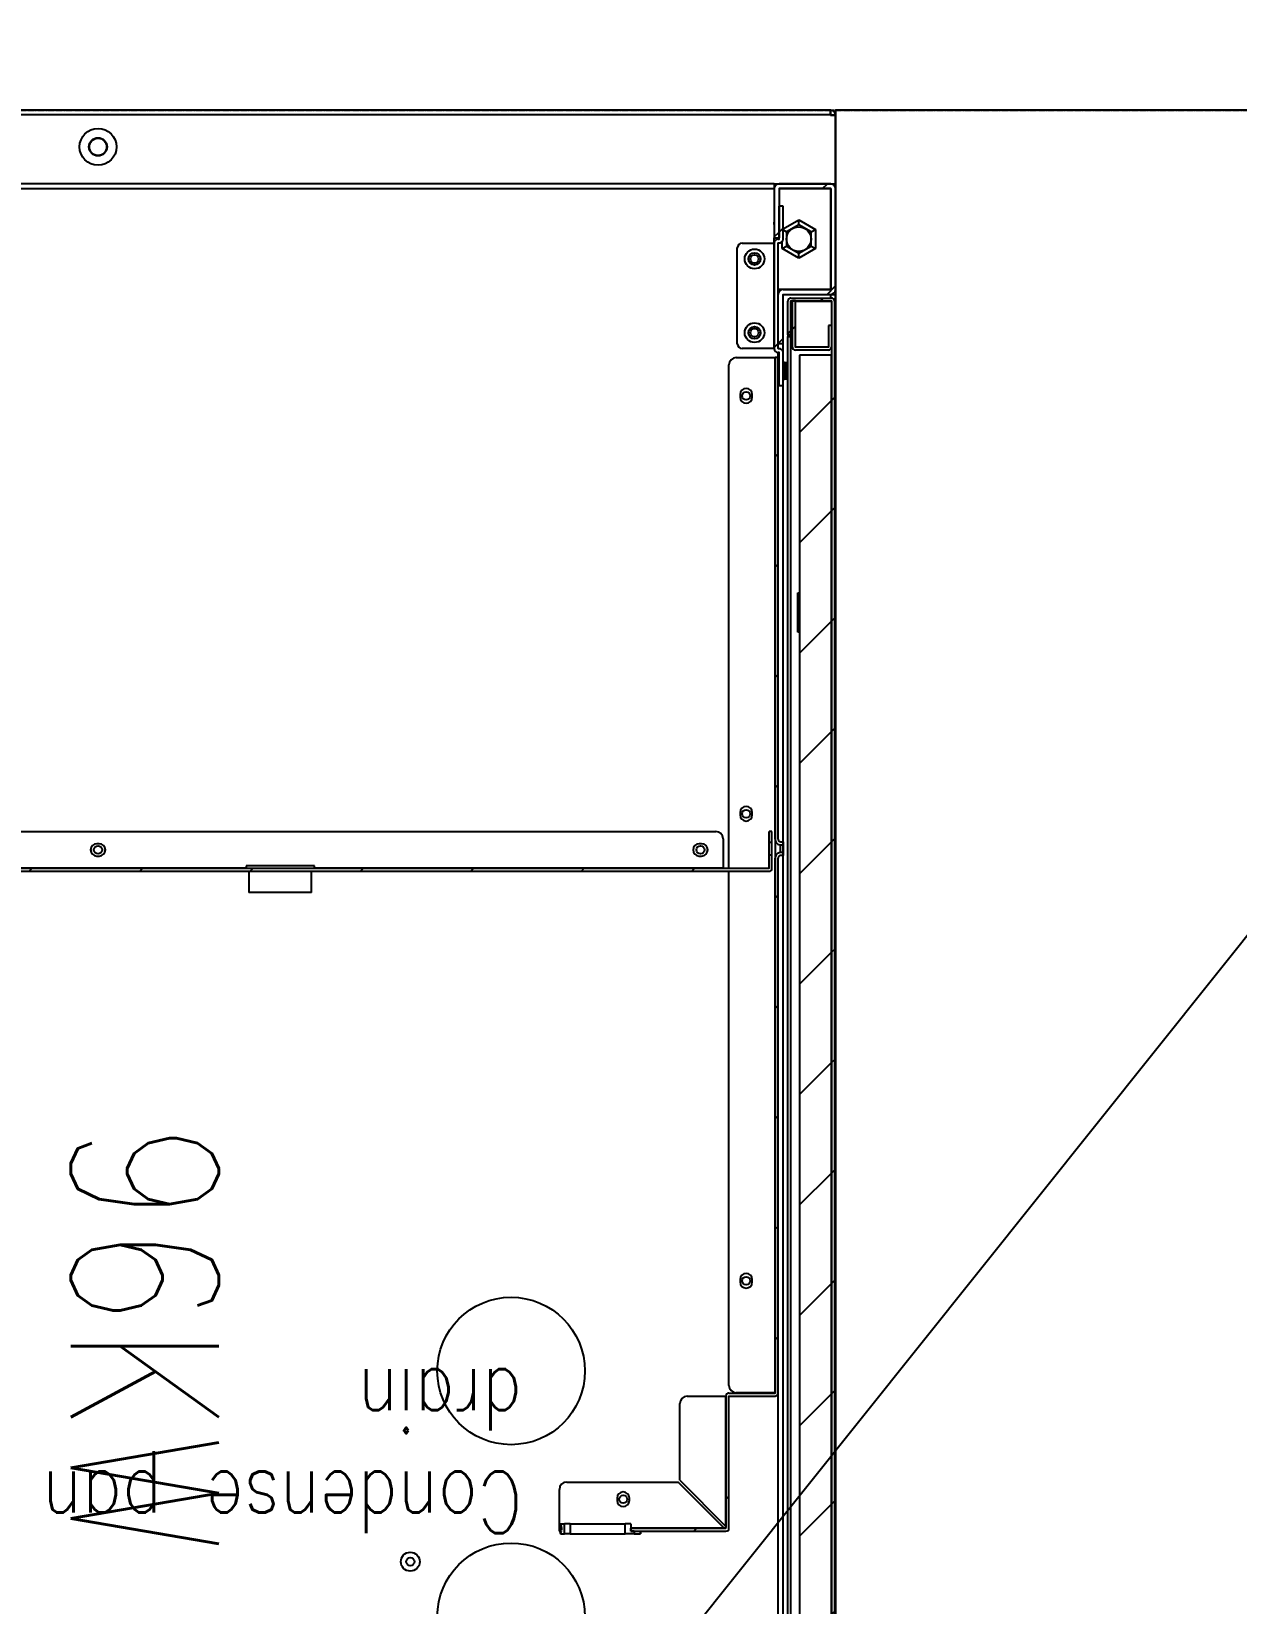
# Model space of a CAD drawing. Extents: x 225000 to 2157367, y 208400 to 840900.
# Drawn here: x 506479 to 506969, y 420795 to 421434 of the extents above; entities that cross this region are included whole.
import ezdxf
from ezdxf.enums import TextEntityAlignment as Align

# ---------------------------------------------------------------- set-up
doc = ezdxf.new("R2010")
doc.units = 0
doc.header["$LTSCALE"] = 10
doc.linetypes.add('XFDC20$0$HIDDEN2', pattern=[0.1875, 0.125, -0.0625])
for name, color, linetype in [('XFDC20$0$A-C-2800 (PH2)', 195, 'XFDC20$0$HIDDEN2'), ('XFM2P20L-DC$0$M-DUCT-TEXT-Line', 3, 'Continuous'), ('XFM2Q20-DC$0$EQUIP', 22, 'Continuous'), ('XFM2Q20-DC$0$RACK-DC1-600X1200', 6, 'Continuous')]:
    doc.layers.add(name, color=color, linetype=linetype)
doc.styles.add('Data Center Layout_L20$0$ATS', font='monotxt', dxfattribs={"bigfont": 'BIGFONT'})
doc.styles.add('XFM2P20L-DC$0$aa-txt', font='simplex.shx', dxfattribs={"width": 0.8, "bigfont": 'CHINA.shx'})
doc.styles.add('XFM2Q20-DC$0$XOL30-HVAC-EQ-L194205$0$Standard', font='txt.shx', dxfattribs={"width": 0.8, "bigfont": 'chineset.shx'})
doc.dimstyles.new('XFM2P20L-DC$0$adim-100', dxfattribs={"dimscale": 100, "dimtxt": 0.25, "dimasz": 2.5, "dimexe": 0.1, "dimexo": 0.5, "dimgap": 0.15, "dimtad": 0, "dimdec": 4, "dimdsep": 46, "dimtxsty": 'XFM2P20L-DC$0$aa-txt', "dimcen": 2.5, "dimclrd": 256, "dimclre": 256, "dimclrt": 256, "dimadec": 0, "dimazin": 0, "dimtfac": 1, "dimtdec": 4, "dimtmove": 0, "dimatfit": 3, "dimfxl": 1, "dimtolj": 1, "dimtzin": 0, "dimarcsym": 0})
pattern_1 = [(225, (543042.673, 161847.996), (22.45064, -22.45064), [])]

# ---------------------------------------------------------------- blocks, each defined once
blk = doc.blocks.new('Data Center Layout_L20')
at = {"style": 'Data Center Layout_L20$0$ATS', "width": 0.5}
blk.add_text('Phase 2', height=1600, dxfattribs=at).set_placement((505375.59, 220902.31), align=Align.MIDDLE_CENTER)
blk = doc.blocks.new('XFDC20')
at = {"layer": 'XFDC20$0$A-C-2800 (PH2)', "ltscale": 0.3}
blk.add_line((498925.59, 221402.31), (511825.59, 221402.31), dxfattribs=at)
blk = doc.blocks.new('XFM2Q20-DC$0$RC-96 KW')
at = {"layer": 'XFM2Q20-DC$0$EQUIP'}
h = blk.add_hatch(dxfattribs=at)
h.set_pattern_fill('ANSI31', color=256, scale=10, angle=180, style=0)
h.set_pattern_definition(pattern_1)
edge = h.paths.add_edge_path(flags=0)
edge.add_line((539387.24, 161113.58), (539387.24, 161072.6))
edge.add_arc((539387.23, 161072.6), 0.01, 270, 360, ccw=False)
edge.add_line((539387.23, 161072.59), (539367.85, 161072.59))
edge.add_arc((539367.85, 161070.58), 2.01, 450, 540)
edge.add_line((539365.84, 161070.58), (539365.84, 161050.59))
edge.add_line((539365.84, 161050.59), (539367.84, 161050.59))
edge.add_line((539367.84, 161050.59), (539367.84, 161070.58))
edge.add_arc((539367.85, 161070.58), 0.01, 450, 540, ccw=False)
edge.add_line((539367.85, 161070.59), (539387.23, 161070.59))
edge.add_arc((539387.23, 161072.6), 2.01, 270, 360)
edge.add_line((539389.24, 161072.6), (539389.24, 161113.58))
edge.add_arc((539387.23, 161113.58), 2.01, 360, 450)
edge.add_line((539387.23, 161115.59), (539366.25, 161115.59))
edge.add_arc((539366.25, 161113.58), 2.01, 450, 540)
edge.add_line((539364.24, 161113.58), (539364.24, 161099.94))
edge.add_spline(control_points=[(539364.24, 161099.94), (539364.24, 161099.86), (539364.25, 161099.78), (539364.25, 161099.7), (539364.26, 161099.48), (539364.25, 161099.26), (539364.24, 161099.04)], knot_values=[0.006519, 0.006519, 0.006519, 0.006519, 0.006757, 0.006757, 0.006757, 0.007417, 0.007417, 0.007417, 0.007417], weights=[1, 1, 1, 1, 1, 1, 1], degree=3, periodic=0)
edge.add_line((539364.24, 161099.04), (539364.24, 161093.59))
edge.add_line((539364.24, 161093.59), (539366.24, 161093.59))
edge.add_line((539366.24, 161093.59), (539366.24, 161113.58))
edge.add_arc((539366.25, 161113.58), 0.01, 450, 540, ccw=False)
edge.add_line((539366.25, 161113.59), (539387.23, 161113.59))
edge.add_arc((539387.23, 161113.58), 0.01, 360, 450, ccw=False)
h = blk.add_hatch(dxfattribs=at)
h.set_pattern_fill('ANSI31', color=256, scale=10, angle=180, style=0)
h.set_pattern_definition(pattern_1)
edge = h.paths.add_edge_path(flags=0)
edge.add_arc((539366.23, 161046.88), 1.61, 360, 450)
edge.add_line((539366.23, 161048.49), (539365.85, 161048.49))
edge.add_arc((539365.85, 161048.5), 0.01, 180, 270, ccw=False)
edge.add_line((539365.84, 161048.5), (539365.84, 161091.48))
edge.add_arc((539365.85, 161091.48), 0.01, 450, 540, ccw=False)
edge.add_line((539365.85, 161091.49), (539366.23, 161091.49))
edge.add_arc((539366.23, 161093.1), 1.61, 270, 360)
edge.add_line((539367.84, 161093.1), (539367.84, 161106.49))
edge.add_line((539367.84, 161106.49), (539366.24, 161106.49))
edge.add_line((539366.24, 161106.49), (539366.24, 161093.1))
edge.add_arc((539366.23, 161093.1), 0.01, 270, 360, ccw=False)
edge.add_line((539366.23, 161093.09), (539365.85, 161093.09))
edge.add_arc((539365.85, 161091.48), 1.61, 450, 540)
edge.add_line((539364.24, 161091.48), (539364.24, 161048.5))
edge.add_arc((539365.85, 161048.5), 1.61, 180, 270)
edge.add_line((539365.85, 161046.89), (539366.23, 161046.89))
edge.add_arc((539366.23, 161046.88), 0.01, 360, 450, ccw=False)
edge.add_line((539366.24, 161046.88), (539366.24, 161033.49))
edge.add_line((539366.24, 161033.49), (539367.84, 161033.49))
edge.add_line((539367.84, 161033.49), (539367.84, 161046.88))
h = blk.add_hatch(dxfattribs=at)
h.set_pattern_fill('ANSI31', color=256, scale=10, angle=180, style=0)
h.set_pattern_definition(pattern_1)
edge = h.paths.add_edge_path(flags=0)
edge.add_line((539369.84, 161054.09), (539371.04, 161054.09))
edge.add_line((539371.04, 161054.09), (539371.04, 161067.88))
edge.add_arc((539371.05, 161067.88), 0.01, 450, 540, ccw=False)
edge.add_line((539371.05, 161067.89), (539387.53, 161067.89))
edge.add_arc((539387.53, 161067.88), 0.01, 360, 450, ccw=False)
edge.add_line((539387.54, 161067.88), (539387.54, 160133.3))
edge.add_arc((539387.53, 160133.3), 0.01, 270, 360, ccw=False)
edge.add_line((539387.53, 160133.29), (539371.05, 160133.29))
edge.add_arc((539371.05, 160133.3), 0.01, 180, 270, ccw=False)
edge.add_line((539371.04, 160133.3), (539371.04, 160147.09))
edge.add_line((539371.04, 160147.09), (539369.84, 160147.09))
edge.add_line((539369.84, 160147.09), (539369.84, 160133.3))
edge.add_arc((539371.05, 160133.3), 1.21, 180, 270)
edge.add_line((539371.05, 160132.09), (539387.53, 160132.09))
edge.add_arc((539387.53, 160133.3), 1.21, 270, 360)
edge.add_line((539388.74, 160133.3), (539388.74, 161067.88))
edge.add_arc((539387.53, 161067.88), 1.21, 360, 450)
edge.add_line((539387.53, 161069.09), (539371.05, 161069.09))
edge.add_arc((539371.05, 161067.88), 1.21, 450, 540)
edge.add_line((539369.84, 161067.88), (539369.84, 161054.09))
h = blk.add_hatch(dxfattribs=at)
h.set_pattern_fill('ANSI31', color=256, scale=10, angle=180, style=0)
h.set_pattern_definition(pattern_1)
edge = h.paths.add_edge_path(flags=0)
edge.add_line((539387.54, 161049.1), (539387.54, 161057.89))
edge.add_line((539387.54, 161057.89), (539386.34, 161057.89))
edge.add_line((539386.34, 161057.89), (539386.34, 161049.1))
edge.add_arc((539386.33, 161049.1), 0.01, 270, 360, ccw=False)
edge.add_line((539386.33, 161049.09), (539372.85, 161049.09))
edge.add_arc((539372.85, 161049.1), 0.01, 180, 270, ccw=False)
edge.add_line((539372.84, 161049.1), (539372.84, 161067.89))
edge.add_line((539372.84, 161067.89), (539371.64, 161067.89))
edge.add_line((539371.64, 161067.89), (539371.64, 161049.1))
edge.add_arc((539372.85, 161049.1), 1.21, 180, 270)
edge.add_line((539372.85, 161047.89), (539386.33, 161047.89))
edge.add_arc((539386.33, 161049.1), 1.21, 270, 360)
h = blk.add_hatch(dxfattribs=at)
h.set_pattern_fill('ANSI31', color=256, scale=10, angle=180, style=0)
h.set_pattern_definition(pattern_1)
edge = h.paths.add_edge_path(flags=0)
edge.add_line((539364.64, 161044.88), (539364.64, 160848.92))
edge.add_spline(control_points=[(539364.64, 160848.92), (539364.64, 160848.79), (539364.65, 160848.67), (539364.67, 160848.54), (539364.69, 160848.41), (539364.73, 160848.27), (539364.77, 160848.14), (539364.87, 160847.89), (539365.01, 160847.65), (539365.19, 160847.44), (539365.35, 160847.25), (539365.55, 160847.08), (539365.77, 160846.96), (539365.99, 160846.83), (539366.24, 160846.74), (539366.49, 160846.7), (539366.61, 160846.68), (539366.73, 160846.67), (539366.85, 160846.67)], knot_values=[0.013074, 0.013074, 0.013074, 0.013074, 0.01345, 0.01345, 0.01345, 0.013861, 0.013861, 0.013861, 0.014671, 0.014671, 0.014671, 0.015433, 0.015433, 0.015433, 0.01619, 0.01619, 0.01619, 0.016548, 0.016548, 0.016548, 0.016548], weights=[1, 1, 1, 1, 1, 1, 1, 1, 1, 1, 1, 1, 1, 1, 1, 1, 1, 1, 1], degree=3, periodic=0)
edge.add_line((539366.85, 160846.67), (539367.84, 160846.67))
edge.add_line((539367.84, 160846.67), (539367.84, 160847.9))
edge.add_line((539367.84, 160847.9), (539366.85, 160847.9))
edge.add_spline(control_points=[(539366.85, 160847.9), (539366.83, 160847.9), (539366.81, 160847.9), (539366.79, 160847.9), (539366.67, 160847.91), (539366.56, 160847.93), (539366.45, 160847.98), (539366.35, 160848.02), (539366.25, 160848.09), (539366.17, 160848.16), (539366.08, 160848.24), (539366.01, 160848.34), (539365.96, 160848.44), (539365.9, 160848.54), (539365.86, 160848.65), (539365.85, 160848.76), (539365.84, 160848.82), (539365.84, 160848.87), (539365.84, 160848.92)], knot_values=[0.004605, 0.004605, 0.004605, 0.004605, 0.004665, 0.004665, 0.004665, 0.005007, 0.005007, 0.005007, 0.005354, 0.005354, 0.005354, 0.005702, 0.005702, 0.005702, 0.006049, 0.006049, 0.006049, 0.006206, 0.006206, 0.006206, 0.006206], weights=[1, 1, 1, 1, 1, 1, 1, 1, 1, 1, 1, 1, 1, 1, 1, 1, 1, 1, 1], degree=3, periodic=0)
edge.add_line((539365.84, 160848.92), (539365.84, 161044.88))
edge.add_line((539365.84, 161044.88), (539364.64, 161044.88))
h = blk.add_hatch(dxfattribs=at)
h.set_pattern_fill('ANSI31', color=256, scale=10, angle=180, style=0)
h.set_pattern_definition(pattern_1)
h.paths.add_polyline_path([(539374.54, 161045.89), (539374.54, 160155.29), (539387.54, 160155.29), (539387.54, 161045.89)], flags=0)
h = blk.add_hatch(dxfattribs=at)
h.set_pattern_fill('ANSI31', color=256, scale=10, angle=180, style=0)
h.set_pattern_definition(pattern_1)
edge = h.paths.add_edge_path(flags=0)
edge.add_line((539362.13, 160837.09), (538908.51, 160837.09))
edge.add_line((538908.51, 160837.09), (538908.51, 160835.89))
edge.add_line((538908.51, 160835.89), (539362.13, 160835.89))
edge.add_arc((539362.13, 160837.1), 1.21, 270, 360)
edge.add_line((539363.34, 160837.1), (539363.34, 160842.59))
edge.add_line((539363.34, 160842.59), (539362.14, 160842.59))
edge.add_line((539362.14, 160842.59), (539362.14, 160837.1))
edge.add_arc((539362.13, 160837.1), 0.01, 270, 360, ccw=False)
h = blk.add_hatch(dxfattribs=at)
h.set_pattern_fill('ANSI31', color=256, scale=10, angle=180, style=0)
h.set_pattern_definition(pattern_1)
edge = h.paths.add_edge_path(flags=0)
edge.add_line((539367.84, 160842.28), (539367.84, 160843.51))
edge.add_line((539367.84, 160843.51), (539366.85, 160843.51))
edge.add_spline(control_points=[(539366.85, 160843.51), (539366.78, 160843.51), (539366.71, 160843.51), (539366.64, 160843.5), (539366.41, 160843.48), (539366.17, 160843.41), (539365.95, 160843.31), (539365.79, 160843.24), (539365.64, 160843.15), (539365.5, 160843.04), (539365.33, 160842.9), (539365.18, 160842.74), (539365.05, 160842.56), (539364.9, 160842.35), (539364.79, 160842.12), (539364.72, 160841.87), (539364.66, 160841.67), (539364.64, 160841.46), (539364.64, 160841.26)], knot_values=[0.012492, 0.012492, 0.012492, 0.012492, 0.012694, 0.012694, 0.012694, 0.01341, 0.01341, 0.01341, 0.013935, 0.013935, 0.013935, 0.014597, 0.014597, 0.014597, 0.015361, 0.015361, 0.015361, 0.015982, 0.015982, 0.015982, 0.015982], weights=[1, 1, 1, 1, 1, 1, 1, 1, 1, 1, 1, 1, 1, 1, 1, 1, 1, 1, 1], degree=3, periodic=0)
edge.add_line((539364.64, 160841.26), (539364.64, 160623.6))
edge.add_arc((539364.63, 160623.6), 0.01, 270, 360, ccw=False)
edge.add_line((539364.63, 160623.59), (539345.85, 160623.59))
edge.add_arc((539345.85, 160622.38), 1.21, 450, 540)
edge.add_line((539344.64, 160622.38), (539344.64, 160568.6))
edge.add_arc((539344.63, 160568.6), 0.01, 270, 360, ccw=False)
edge.add_line((539344.63, 160568.59), (539305.88, 160568.59))
edge.add_line((539305.88, 160568.59), (539305.88, 160567.39))
edge.add_line((539305.88, 160567.39), (539344.63, 160567.39))
edge.add_arc((539344.63, 160568.6), 1.21, 270, 360)
edge.add_line((539345.84, 160568.6), (539345.84, 160622.38))
edge.add_arc((539345.85, 160622.38), 0.01, 450, 540, ccw=False)
edge.add_line((539345.85, 160622.39), (539364.63, 160622.39))
edge.add_arc((539364.63, 160623.6), 1.21, 270, 360)
edge.add_line((539365.84, 160623.6), (539365.84, 160841.26))
edge.add_spline(control_points=[(539365.84, 160841.26), (539365.84, 160841.32), (539365.84, 160841.38), (539365.85, 160841.44), (539365.87, 160841.55), (539365.91, 160841.66), (539365.97, 160841.76), (539366.03, 160841.86), (539366.1, 160841.95), (539366.19, 160842.03), (539366.24, 160842.08), (539366.29, 160842.11), (539366.35, 160842.15), (539366.45, 160842.2), (539366.56, 160842.24), (539366.67, 160842.26), (539366.73, 160842.27), (539366.79, 160842.28), (539366.85, 160842.28)], knot_values=[0.005521, 0.005521, 0.005521, 0.005521, 0.005706, 0.005706, 0.005706, 0.006052, 0.006052, 0.006052, 0.006399, 0.006399, 0.006399, 0.006604, 0.006604, 0.006604, 0.006941, 0.006941, 0.006941, 0.007122, 0.007122, 0.007122, 0.007122], weights=[1, 1, 1, 1, 1, 1, 1, 1, 1, 1, 1, 1, 1, 1, 1, 1, 1, 1, 1], degree=3, periodic=0)
edge.add_line((539366.85, 160842.28), (539367.84, 160842.28))
for p, q in [((539387.14, 161145.59, 0), (538791.34, 161145.59, 0)), ((539387.14, 161143.58, 0), (538791.34, 161143.58, 0)), ((539387.14, 161143.58, 0), (539387.14, 161145.59, 0)), ((539387.14, 161145.59, 0), (539387.23, 161145.59, 0)), ((539387.14, 161143.59, 0), (539387.23, 161143.59, 0)), ((539387.14, 161143.49, 0), (539387.14, 161143.58, 0)), ((539387.14, 161143.49, 0), (539389.24, 161143.49, 0)), ((539387.23, 161143.59, 0), (539387.23, 161145.59, 0)), ((539387.24, 161143.58, 0), (539387.24, 161143.49, 0)), ((539387.24, 161143.58, 0), (539389.24, 161143.58, 0)), ((539389.24, 161143.58, 0), (539389.24, 161143.49, 0)), ((539389.24, 161115.6, 0), (539389.24, 161143.49, 0)), ((539364.24, 161115.6, 0), (538814.24, 161115.6, 0)), ((539364.24, 161115.59, 0), (538814.24, 161115.59, 0)), ((539364.24, 161115.59, 0), (539364.24, 161115.6, 0)), ((539364.24, 161115.6, 0), (539389.24, 161115.6, 0)), ((539364.24, 161115.59, 0), (539364.24, 161113.58, 0)), ((539387.23, 161115.59, 0), (539366.25, 161115.59, 0)), ((539364.24, 161113.58, 0), (538814.24, 161113.58, 0)), ((539364.24, 161113.58, 0), (539364.24, 161099.94, 0)), ((539366.24, 161113.58, 0), (539366.24, 161093.59, 0)), ((539387.23, 161113.48, 0), (539366.24, 161113.48, 0)), ((539387.23, 161113.59, 0), (539366.25, 161113.59, 0)), ((539387.23, 161113.48, 0), (539387.23, 161072.7, 0)), ((539387.24, 161113.48, 0), (539387.23, 161113.48, 0)), ((539387.24, 161072.6, 0), (539387.24, 161113.58, 0)), ((539389.24, 161072.6, 0), (539389.24, 161113.58, 0)), ((539366.24, 161093.1, 0), (539366.24, 161106.49, 0)), ((539367.84, 161106.49, 0), (539366.24, 161106.49, 0)), ((539367.84, 161093.1, 0), (539367.84, 161106.49, 0)), ((539364.24, 161099.04, 0), (539364.24, 161099.94, 0)), ((539364.24, 161099.04, 0), (539364.24, 161093.59, 0)), ((539367.84, 161097.19, 0), (539374.24, 161100.88, 0)), ((539367.84, 161096.78, 0), (539369.22, 161095.99, 0)), ((539374.24, 161098.88, 0), (539369.22, 161095.99, 0)), ((539369.22, 161095.99, 0), (539369.22, 161090.19, 0)), ((539374.24, 161098.88, 0), (539374.24, 161100.88, 0)), ((539374.24, 161100.88, 0), (539380.99, 161096.99, 0)), ((539379.25, 161095.99, 0), (539374.24, 161098.88, 0)), ((539379.25, 161095.99, 0), (539380.99, 161096.99, 0)), ((539379.25, 161090.19, 0), (539379.25, 161095.99, 0)), ((539380.99, 161096.99, 0), (539380.99, 161089.19, 0)), ((539349.24, 161050.5, 0), (539349.24, 161089.48, 0)), ((539351.24, 161091.48, 0), (539364.23, 161091.48, 0)), ((539364.23, 161091.48, 0), (539364.23, 161048.5, 0)), ((539364.24, 161091.48, 0), (539364.23, 161091.48, 0)), ((539364.24, 161093.59, 0), (539366.24, 161093.59, 0)), ((539364.24, 161091.48, 0), (539364.24, 161093.59, 0)), ((539364.24, 161048.5, 0), (539364.24, 161091.48, 0)), ((539365.84, 161048.5, 0), (539365.84, 161091.48, 0)), ((539365.85, 161093.09, 0), (539366.23, 161093.09, 0)), ((539365.85, 161091.49, 0), (539366.23, 161091.49, 0)), ((539367.49, 161089.19, 0), (539367.49, 161092.1, 0)), ((539367.49, 161089.19, 0), (539369.22, 161090.19, 0)), ((539374.24, 161085.29, 0), (539367.49, 161089.19, 0)), ((539369.22, 161090.19, 0), (539374.24, 161087.29, 0)), ((539374.24, 161087.29, 0), (539379.25, 161090.19, 0)), ((539380.99, 161089.19, 0), (539374.24, 161085.29, 0)), ((539379.25, 161090.19, 0), (539380.99, 161089.19, 0)), ((539374.24, 161085.29, 0), (539374.24, 161087.29, 0)), ((539367.85, 161072.59, 0), (539365.84, 161072.59, 0)), ((539365.84, 161050.59, 0), (539365.84, 161070.58, 0)), ((539366.24, 161072.7, 0), (539387.23, 161072.7, 0)), ((539367.84, 161050.59, 0), (539367.84, 161070.58, 0)), ((539367.85, 161072.59, 0), (539387.23, 161072.59, 0)), ((539367.85, 161070.59, 0), (539387.23, 161070.59, 0)), ((539367.85, 161043.24, 0), (539367.85, 161070.59, 0)), ((539387.23, 161072.7, 0), (539387.24, 161072.7, 0)), ((539387.23, 161070.59, 0), (539389.24, 161070.59, 0)), ((539387.23, 161069.09, 0), (539387.23, 161070.59, 0)), ((539389.24, 160130.59, 0), (539389.24, 161070.59, 0)), ((539369.84, 161054.09, 0), (539369.84, 161067.88, 0)), ((539371.04, 161054.09, 0), (539371.04, 161067.88, 0)), ((539371.05, 161067.79, 0), (539371.04, 161067.44, 0)), ((539371.05, 161069.09, 0), (539387.53, 161069.09, 0)), ((539371.05, 161067.89, 0), (539387.53, 161067.89, 0)), ((539371.05, 160133.39, 0), (539371.05, 161067.79, 0)), ((539371.05, 161067.79, 0), (539371.64, 161067.79, 0)), ((539371.64, 161049.1, 0), (539371.64, 161067.89, 0)), ((539372.84, 161067.89, 0), (539371.64, 161067.89, 0)), ((539372.84, 161049.1, 0), (539372.84, 161067.89, 0)), ((539372.84, 161067.79, 0), (539387.53, 161067.79, 0)), ((539387.23, 161067.79, 0), (539387.23, 161067.89, 0)), ((539387.54, 161067.79, 0), (539387.53, 161067.79, 0)), ((539387.53, 161067.79, 0), (539387.53, 161057.89, 0)), ((539387.54, 161067.88, 0), (539387.54, 160133.3, 0)), ((539388.74, 161067.88, 0), (539388.74, 160133.3, 0)), ((539386.34, 161057.89, 0), (539386.34, 161049.1, 0)), ((539387.54, 161057.89, 0), (539386.34, 161057.89, 0)), ((539387.54, 161057.89, 0), (539387.54, 161049.1, 0)), ((539365.84, 161050.59, 0), (539367.84, 161050.59, 0)), ((539367.84, 161046.88, 0), (539367.84, 161050.59, 0)), ((539371.04, 161054.09, 0), (539369.84, 161054.09, 0)), ((539369.84, 161054.09, 0), (539369.84, 161053.38, 0)), ((539369.84, 161053.38, 0), (539371.04, 161053.38, 0)), ((539369.84, 160147.8, 0), (539369.84, 161053.38, 0)), ((539371.04, 161054.09, 0), (539371.04, 161053.38, 0)), ((539371.04, 160147.8, 0), (539371.04, 161053.38, 0)), ((539348.84, 161044.88, 0), (539364.63, 161044.88, 0)), ((539364.23, 161048.5, 0), (539351.24, 161048.5, 0)), ((539364.23, 161048.5, 0), (539364.24, 161048.5, 0)), ((539364.63, 161044.88, 0), (539364.63, 160623.69, 0)), ((539364.64, 161044.88, 0), (539364.63, 161044.88, 0)), ((539365.84, 161044.88, 0), (539364.64, 161044.88, 0)), ((539364.64, 160848.92, 0), (539364.64, 161044.88, 0)), ((539365.83, 161044.88, 0), (539365.83, 161046.89, 0)), ((539365.84, 160848.92, 0), (539365.84, 161044.88, 0)), ((539366.23, 161048.49, 0), (539365.85, 161048.49, 0)), ((539366.23, 161046.89, 0), (539365.85, 161046.89, 0)), ((539366.24, 161033.49, 0), (539366.24, 161046.88, 0)), ((539367.84, 161033.49, 0), (539367.84, 161046.88, 0)), ((539386.33, 161049.09, 0), (539372.85, 161049.09, 0)), ((539386.33, 161047.89, 0), (539372.85, 161047.89, 0)), ((539387.54, 161045.89, 0), (539374.54, 161045.89, 0)), ((539374.54, 161045.89, 0), (539374.54, 160155.29, 0)), ((539387.53, 161048.94, 0), (539387.53, 161045.89, 0)), ((539387.54, 160155.29, 0), (539387.54, 161045.89, 0)), ((539345.84, 160837.09, 0), (539345.84, 161041.88, 0)), ((539369.44, 161042.74, 0), (539368.45, 161042.74, 0)), ((539368.45, 161042.74, 0), (539368.45, 161036.24, 0)), ((539369.44, 161036.24, 0), (539369.44, 161042.74, 0)), ((539366.24, 161033.49, 0), (539367.84, 161033.49, 0)), ((539367.84, 160847.9, 0), (539367.84, 161033.49, 0)), ((539367.85, 160130.59, 0), (539367.85, 161035.74, 0)), ((539368.45, 161036.24, 0), (539369.44, 161036.24, 0)), ((539350.34, 161029.78, 0), (539350.34, 161028.78, 0)), ((539355.34, 161028.78, 0), (539355.34, 161029.78, 0)), ((539373.84, 160949.09, 0), (539374.54, 160949.09, 0)), ((539373.84, 160933.09, 0), (539373.84, 160949.09, 0)), ((539374.54, 160933.09, 0), (539373.84, 160933.09, 0)), ((539350.34, 160859.78, 0), (539350.34, 160858.78, 0)), ((539355.34, 160858.78, 0), (539355.34, 160859.78, 0)), ((538838.04, 160852.09, 0), (539340.44, 160852.09, 0)), ((539363.34, 160852.09, 0), (539362.14, 160852.09, 0)), ((539362.14, 160847.59, 0), (539362.14, 160852.09, 0)), ((539363.34, 160847.59, 0), (539363.34, 160852.09, 0)), ((539089.74, 160847.09, 0), (539088.74, 160847.09, 0)), ((539334.74, 160847.09, 0), (539333.74, 160847.09, 0)), ((539343.44, 160849.09, 0), (539343.44, 160837.1, 0)), ((539363.34, 160847.59, 0), (539362.14, 160847.59, 0)), ((539362.14, 160842.59, 0), (539362.14, 160847.59, 0)), ((539363.34, 160842.59, 0), (539363.34, 160847.59, 0)), ((539364.64, 160848.92, 0), (539364.64, 160841.26, 0)), ((539366.85, 160847.9, 0), (539367.84, 160847.9, 0)), ((539366.85, 160843.51, 0), (539366.85, 160846.67, 0)), ((539366.85, 160846.67, 0), (539367.84, 160846.67, 0)), ((539367.84, 160847.9, 0), (539367.84, 160846.67, 0)), ((539367.84, 160846.67, 0), (539367.84, 160843.51, 0)), ((539088.74, 160842.09, 0), (539089.74, 160842.09, 0)), ((539333.74, 160842.09, 0), (539334.74, 160842.09, 0)), ((539362.14, 160837.1, 0), (539362.14, 160842.59, 0)), ((539362.14, 160842.59, 0), (539363.34, 160842.59, 0)), ((539363.34, 160837.1, 0), (539363.34, 160842.59, 0)), ((539364.64, 160623.6, 0), (539364.64, 160841.26, 0)), ((539365.84, 160623.6, 0), (539365.84, 160841.26, 0)), ((539367.84, 160843.51, 0), (539366.85, 160843.51, 0)), ((539367.84, 160842.28, 0), (539366.85, 160842.28, 0)), ((539367.84, 160843.51, 0), (539367.84, 160842.28, 0)), ((539367.84, 160150.59, 0), (539367.84, 160842.28, 0)), ((538908.51, 160837.09, 0), (539362.13, 160837.09, 0)), ((538908.51, 160835.89, 0), (539362.13, 160835.89, 0)), ((539149.44, 160837.1, 0), (538910.84, 160837.1, 0)), ((539149.44, 160838.09, 0), (539149.44, 160837.09, 0)), ((539150.5, 160838.09, 0), (539149.44, 160838.09, 0)), ((539177.24, 160838.09, 0), (539150.5, 160838.09, 0)), ((539150.64, 160835.89, 0), (539150.64, 160827.29, 0)), ((539176.04, 160827.29, 0), (539176.04, 160835.89, 0)), ((539177.24, 160837.09, 0), (539177.24, 160838.09, 0)), ((539343.44, 160837.1, 0), (539177.24, 160837.1, 0)), ((539343.44, 160837.09, 0), (539343.44, 160837.1, 0)), ((539345.84, 160626.69, 0), (539345.84, 160835.89, 0)), ((539151.6, 160827.29, 0), (539150.64, 160827.29, 0)), ((539176.04, 160827.29, 0), (539151.6, 160827.29, 0)), ((539350.34, 160669.78, 0), (539350.34, 160668.78, 0)), ((539355.34, 160668.78, 0), (539355.34, 160669.78, 0)), ((539328.84, 160622.29, 0), (539344.63, 160622.29, 0)), ((539344.63, 160622.29, 0), (539344.63, 160569.31, 0)), ((539344.64, 160622.29, 0), (539344.63, 160622.29, 0)), ((539344.64, 160568.6, 0), (539344.64, 160622.38, 0)), ((539345.84, 160568.6, 0), (539345.84, 160622.38, 0)), ((539345.85, 160623.59, 0), (539364.63, 160623.59, 0)), ((539345.85, 160622.39, 0), (539364.63, 160622.39, 0)), ((539364.63, 160623.69, 0), (539348.84, 160623.69, 0)), ((539364.63, 160623.69, 0), (539364.64, 160623.69, 0)), ((539365.83, 160197.96, 0), (539365.83, 160623.44, 0)), ((539325.84, 160588.1, 0), (539325.84, 160619.29, 0)), ((539276.88, 160568.6, 0), (539276.88, 160584.39, 0)), ((539279.88, 160587.39, 0), (539325.13, 160587.39, 0)), ((539343.92, 160568.6, 0), (539325.13, 160587.39, 0)), ((539325.84, 160588.1, 0), (539344.63, 160569.31, 0)), ((539300.34, 160580.89, 0), (539300.34, 160579.89, 0)), ((539305.34, 160579.89, 0), (539305.34, 160580.89, 0)), ((539277.34, 160570.39, 0), (539279, 160570.39, 0)), ((539279, 160566.39, 0), (539279, 160570.39, 0)), ((539281.28, 160570.39, 0), (539279, 160570.39, 0)), ((539281.28, 160570.39, 0), (539281.28, 160566.39, 0)), ((539281.28, 160570.39, 0), (539303.68, 160570.39, 0)), ((539303.68, 160566.39, 0), (539303.68, 160570.39, 0)), ((539305.88, 160570.39, 0), (539303.68, 160570.39, 0)), ((539305.88, 160570.39, 0), (539305.88, 160567.39, 0)), ((539276.88, 160568.6, 0), (539276.88, 160568.59, 0)), ((539277.81, 160568.6, 0), (539276.88, 160568.6, 0)), ((539276.88, 160567.39, 0), (539276.88, 160568.59, 0)), ((539276.88, 160568.59, 0), (539277.81, 160568.59, 0)), ((539277.78, 160567.39, 0), (539276.88, 160567.39, 0)), ((539277.08, 160569.39, 0), (539277.08, 160568.93, 0)), ((539277.79, 160568.93, 0), (539277.08, 160568.93, 0)), ((539277.34, 160566.39, 0), (539279, 160566.39, 0)), ((539281.28, 160566.39, 0), (539279, 160566.39, 0)), ((539281.28, 160566.39, 0), (539303.68, 160566.39, 0)), ((539307.24, 160566.39, 0), (539303.68, 160566.39, 0)), ((539343.92, 160568.6, 0), (539305.88, 160568.6, 0)), ((539305.88, 160567.39, 0), (539305.88, 160568.59, 0)), ((539305.88, 160568.59, 0), (539344.63, 160568.59, 0)), ((539307.24, 160567.39, 0), (539305.88, 160567.39, 0)), ((539305.88, 160567.39, 0), (539344.63, 160567.39, 0)), ((539307.24, 160567.39, 0), (539307.24, 160566.39, 0)), ((539307.24, 160566.39, 0), (539309.88, 160566.39, 0)), ((539309.88, 160567.39, 0), (539309.88, 160566.39, 0)), ((539309.88, 160566.39, 0), (539309.93, 160566.39, 0)), ((539309.93, 160566.39, 0), (539309.93, 160567.39, 0)), ((539344.27, 160568.59, 0), (539343.92, 160568.6, 0)), ((539344.63, 160569.31, 0), (539344.63, 160568.95, 0))]:
    blk.add_line(p, q, dxfattribs=at)
at = {"layer": 'XFM2Q20-DC$0$EQUIP', "elevation": 0, "flags": 128}
blk.add_lwpolyline([(539365.84, 161072.74), (539365.85, 161072.74), (539366.24, 161072.7)], dxfattribs=at)
at = {"layer": 'XFM2Q20-DC$0$EQUIP'}
for centre, radius in [((539089.24, 161130.59, 0), 7.5), ((539089.24, 161130.59, 0), 3.7), ((539089.24, 161130.59, 0), 3.5), ((539374.24, 161093.09, 0), 5), ((539356.24, 161084.99, 0), 4), ((539356.24, 161084.99, 0), 2.5), ((539356.24, 161084.99, 0), 1.65), ((539356.24, 161054.99, 0), 4), ((539356.24, 161054.99, 0), 2.5), ((539356.24, 161054.99, 0), 1.65), ((539352.84, 161029.28, 0), 1.65), ((539352.84, 160859.28, 0), 1.65), ((539089.24, 160844.59, 0), 1.65), ((539334.24, 160844.59, 0), 1.65), ((539352.84, 160669.28, 0), 1.65), ((539257.24, 160632.59, 0), 30), ((539302.84, 160580.39, 0), 1.65), ((539216.24, 160554.99, 0), 3.85), ((539257.24, 160532.59, 0), 30), ((539216.24, 160554.99, 0), 1.65)]:
    blk.add_circle(centre, radius, dxfattribs=at)
for centre, radius, start, end in [((539387.23, 161143.58, 0), 2.01, 0, 90), ((539387.23, 161143.58, 0), 0.01, 0, 90), ((539366.25, 161113.58, 0), 2.01, 90, 180), ((539387.23, 161113.58, 0), 2.01, 0, 90), ((539366.25, 161113.58, 0), 0.01, 90, 180), ((539387.23, 161113.58, 0), 0.01, 0, 90), ((539351.24, 161089.48, 0), 2, 90, 180), ((539365.85, 161091.48, 0), 1.61, 90, 180), ((539365.85, 161091.48, 0), 0.01, 90, 180), ((539366.23, 161093.1, 0), 0.01, 270, 0), ((539366.23, 161093.1, 0), 1.61, 270, 0), ((539367.85, 161070.58, 0), 2.01, 90, 180), ((539367.85, 161070.58, 0), 0.01, 90, 180), ((539387.23, 161072.6, 0), 2.01, 270, 0), ((539387.23, 161072.6, 0), 0.01, 270, 0), ((539371.05, 161067.88, 0), 1.21, 90, 180), ((539371.05, 161067.88, 0), 0.01, 90, 180), ((539387.53, 161067.88, 0), 1.21, 0, 90), ((539387.53, 161067.88, 0), 0.01, 0, 90), ((539351.24, 161050.5, 0), 2, 180, 270), ((539348.84, 161041.88, 0), 3, 90, 180), ((539365.85, 161048.5, 0), 1.61, 180, 270), ((539365.85, 161048.5, 0), 0.01, 180, 270), ((539366.23, 161046.88, 0), 1.61, 0, 90), ((539366.23, 161046.88, 0), 0.01, 0, 90), ((539372.85, 161049.1, 0), 1.21, 180, 270), ((539372.85, 161049.1, 0), 0.01, 180, 270), ((539386.33, 161049.1, 0), 1.21, 270, 0), ((539386.33, 161049.1, 0), 0.01, 270, 0), ((539368.45, 161043.35, 0), 0.61, 180, 270), ((539352.84, 161029.78, 0), 2.5, 0, 180), ((539368.45, 161035.63, 0), 0.61, 90, 180), ((539352.84, 161028.78, 0), 2.5, 180, 0), ((539352.84, 160859.78, 0), 2.5, 0, 180), ((539352.84, 160858.78, 0), 2.5, 180, 0), ((539340.44, 160849.09, 0), 3, 0, 90), ((539088.74, 160844.59, 0), 2.5, 90, 270), ((539089.74, 160844.59, 0), 2.5, 270, 90), ((539333.74, 160844.59, 0), 2.5, 90, 270), ((539334.74, 160844.59, 0), 2.5, 270, 90), ((539362.13, 160837.1, 0), 0.01, 270, 0), ((539362.13, 160837.1, 0), 1.21, 270, 0), ((539352.84, 160669.78, 0), 2.5, 0, 180), ((539352.84, 160668.78, 0), 2.5, 180, 0), ((539328.84, 160619.29, 0), 3, 90, 180), ((539345.85, 160622.38, 0), 1.21, 90, 180), ((539348.84, 160626.69, 0), 3, 180, 270), ((539345.85, 160622.38, 0), 0.01, 90, 180), ((539364.63, 160623.6, 0), 1.21, 270, 0), ((539364.63, 160623.6, 0), 0.01, 270, 0), ((539279.88, 160584.39, 0), 3, 90, 180), ((539302.84, 160580.89, 0), 2.5, 0, 180), ((539302.84, 160579.89, 0), 2.5, 180, 0), ((539344.63, 160568.6, 0), 1.21, 270, 0), ((539344.63, 160568.6, 0), 0.01, 270, 0)]:
    blk.add_arc(centre, radius, start, end, dxfattribs=at)
for centre, major_axis, start_param, end_param in [((539277.34, 160569.39, 0), (0, -1), 3.141593, 4.712389), ((539277.44, 160568.39, 0), (0, -1.5), 1.203588, 4.345181), ((539277.34, 160567.39, 0), (0, -1), 4.712389, 6.283185), ((539277.44, 160568.39, 0), (0, -1.5), 5.442117, 7.124254)]:
    blk.add_ellipse(centre, major_axis=major_axis, ratio=0.253012, start_param=start_param, end_param=end_param, dxfattribs=at)
for points, knots in [([(539364.24, 161099.94, 0), (539364.24, 161099.86, 0), (539364.26, 161099.56, 0), (539364.25, 161099.26, 0), (539364.24, 161099.04, 0)], [0, 0, 0, 0, 0.2650125, 1, 1, 1, 1]), ([(539364.64, 160848.92, 0), (539364.64, 160848.79, 0), (539364.65, 160848.53, 0), (539364.8, 160848.01, 0), (539365.14, 160847.42, 0), (539365.75, 160846.92, 0), (539366.35, 160846.69, 0), (539366.73, 160846.68, 0), (539366.85, 160846.67, 0)], [0, 0, 0, 0, 0.108564, 0.227871, 0.46034, 0.679264, 0.896707, 1, 1, 1, 1]), ([(539365.84, 160848.92, 0), (539365.84, 160848.87, 0), (539365.85, 160848.7, 0), (539365.94, 160848.43, 0), (539366.15, 160848.15, 0), (539366.45, 160847.96, 0), (539366.69, 160847.9, 0), (539366.83, 160847.9, 0), (539366.85, 160847.9, 0)], [0, 0, 0, 0, 0.097887, 0.314819, 0.532038, 0.748239, 0.962044, 1, 1, 1, 1]), ([(539366.85, 160843.51, 0), (539366.78, 160843.51, 0), (539366.47, 160843.5, 0), (539366, 160843.36, 0), (539365.45, 160843.03, 0), (539365, 160842.55, 0), (539364.69, 160841.93, 0), (539364.65, 160841.47, 0), (539364.64, 160841.26, 0)], [0, 0, 0, 0, 0.058234, 0.262986, 0.414184, 0.603989, 0.822465, 1, 1, 1, 1]), ([(539366.85, 160842.28, 0), (539366.79, 160842.28, 0), (539366.61, 160842.27, 0), (539366.38, 160842.18, 0), (539366.14, 160842.01, 0), (539365.95, 160841.77, 0), (539365.85, 160841.5, 0), (539365.84, 160841.32, 0), (539365.84, 160841.26, 0)], [0, 0, 0, 0, 0.112748, 0.323313, 0.45225, 0.668475, 0.88465, 1, 1, 1, 1])]:
    blk.add_open_spline(points, degree=3, knots=knots, dxfattribs=at)
at = {"color": 53, "style": 'XFM2Q20-DC$0$XOL30-HVAC-EQ-L194205$0$Standard', "width": 0.8}
blk.add_text('96KW', height=60.173, rotation=270, dxfattribs=at).set_placement((539078.18, 160733.46, 0))
at = {"layer": 'XFM2Q20-DC$0$EQUIP', "insert": (539261.73, 160566.66, 0), "char_height": 25, "width": 233.6438, "attachment_point": 1, "rotation": 180, "style": 'XFM2Q20-DC$0$XOL30-HVAC-EQ-L194205$0$Standard'}
blk.add_mtext('{Condense pan drain}', dxfattribs=at)
blk = doc.blocks.new('XFM2Q20-DC')
at = {"layer": 'XFM2Q20-DC$0$RACK-DC1-600X1200'}
blk.add_lwpolyline([(507415.59, 221402.31), (506805.59, 221402.31), (506805.59, 220202.31), (507415.59, 220202.31)], close=True, dxfattribs=at)
blk.add_blockref('XFM2Q20-DC$0$RC-96 KW', (-32583.65, 60256.72, 0))
blk = doc.blocks.new('XFM2P20L-DC')
at = {"layer": 'XFM2P20L-DC$0$M-DUCT-TEXT-Line'}
blk.add_leader([(506441.86, 220401.83), (507742.46, 222029.72), (508289.25, 222029.72)], dimstyle='XFM2P20L-DC$0$adim-100', dxfattribs=at)

msp = doc.modelspace()

# ---------------------------------------------------------------- block references
for name in ['XFM2P20L-DC', 'Data Center Layout_L20', 'XFDC20', 'XFM2Q20-DC']:
    msp.add_blockref(name, (0, 200000))

doc.saveas('drawing.dxf')
